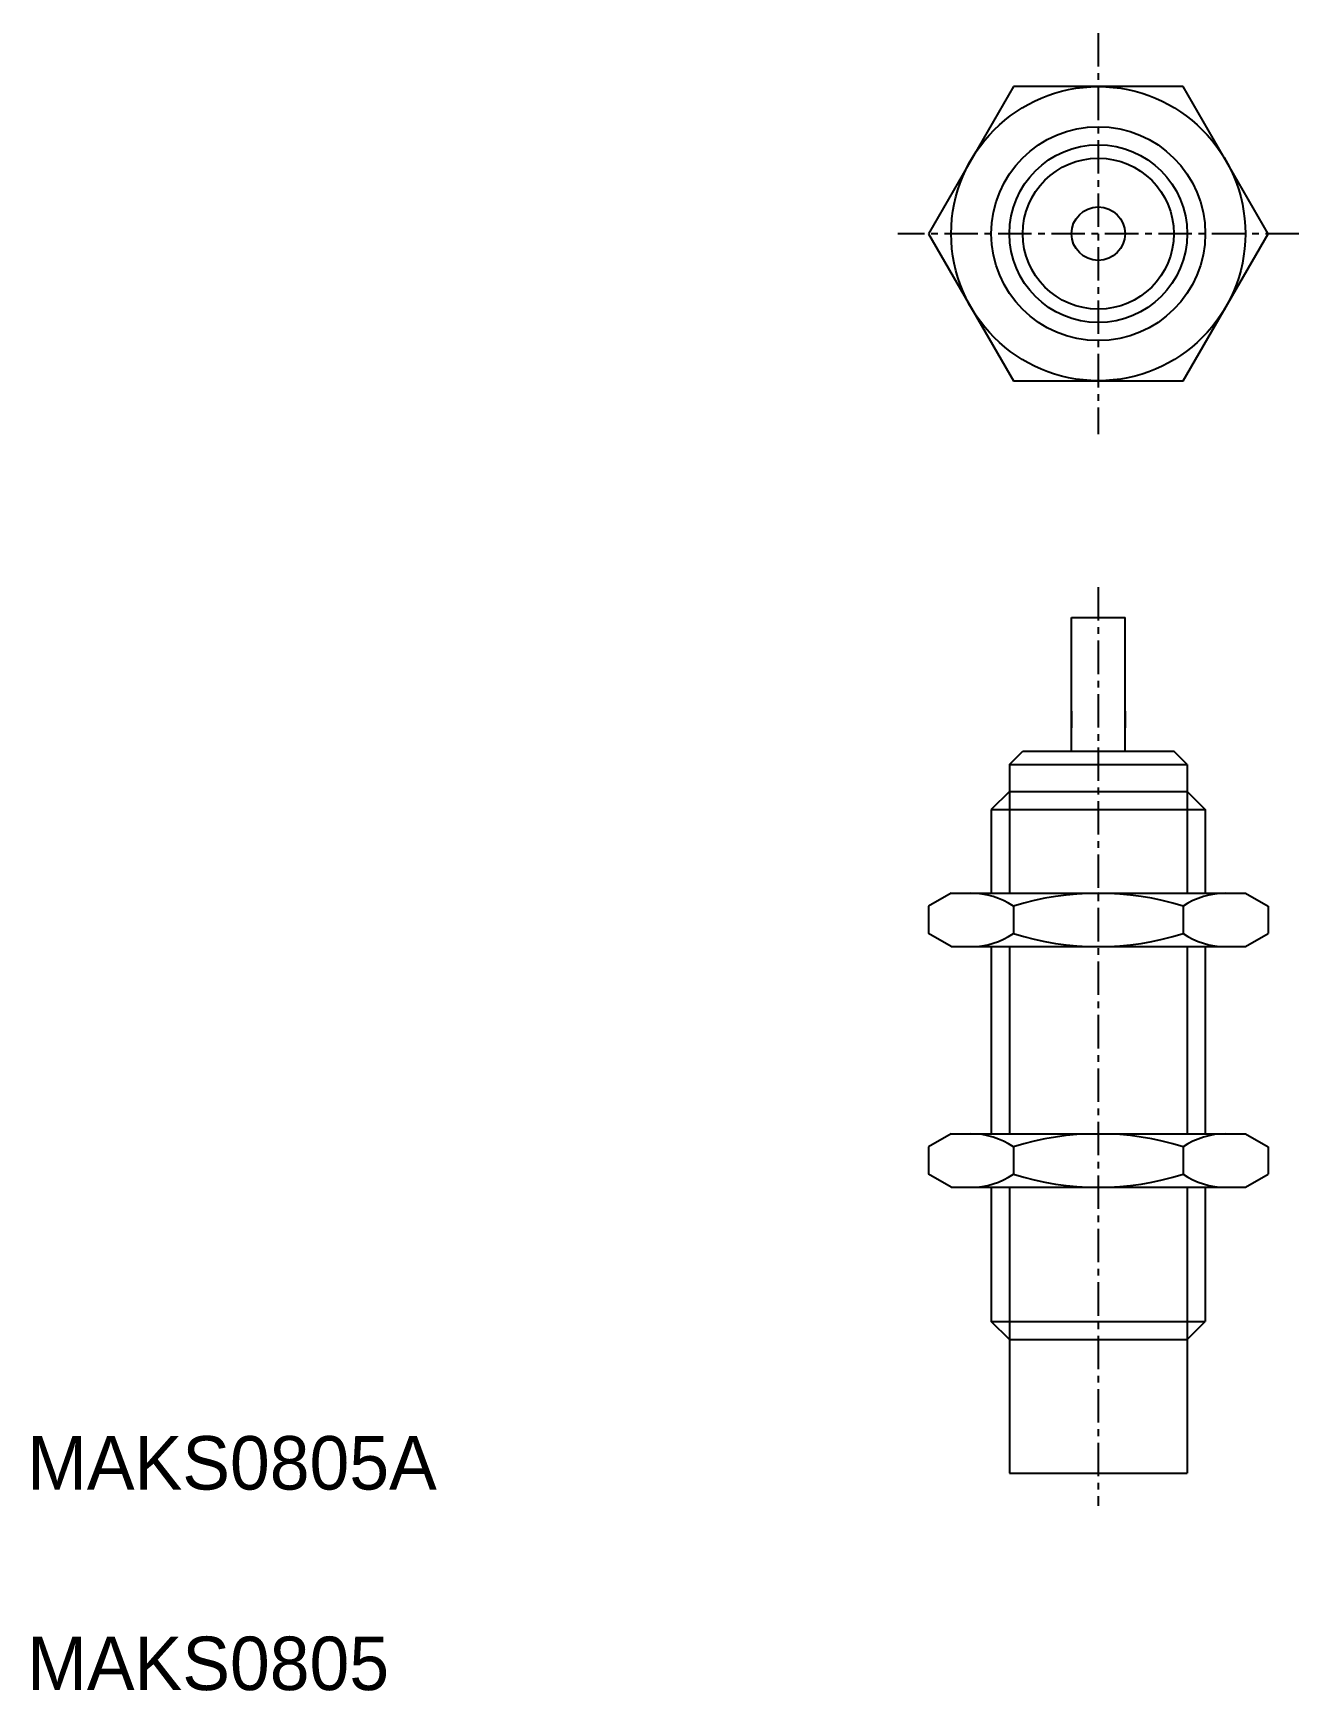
# Model space of a CAD drawing. Extents: x 5.2 to 52.5, y 5 to 67.
import ezdxf

# ---------------------------------------------------------------- set-up
doc = ezdxf.new("R2010")
doc.units = 0
doc.linetypes.add('CENTER', pattern=[2, 1.25, -0.25, 0.25, -0.25])
doc.layers.get('0').update_dxf_attribs({"linetype": 'CONTINUOUS'})
doc.layers.add('CENTER', color=1, linetype='CENTER')

msp = doc.modelspace()

# ---------------------------------------------------------------- linework, layer by layer
at = {"color": 7, "linetype": 'CONTINUOUS'}
for p, q in [((41.874, 64.974), (38.699, 59.474)), ((48.225, 64.974), (41.874, 64.974)), ((51.401, 59.474), (48.225, 64.974)), ((38.699, 59.474), (41.874, 53.974)), ((48.225, 53.974), (51.401, 59.474)), ((41.874, 53.974), (48.225, 53.974)), ((44.05, 40.115), (44.05, 45.115)), ((44.05, 45.115), (46.05, 45.115)), ((46.05, 40.115), (46.05, 45.115)), ((44.05, 41.615), (44.05, 40.99)), ((46.05, 41.615), (46.05, 40.99)), ((41.726, 39.615), (42.226, 40.115)), ((42.226, 40.115), (47.873, 40.115)), ((48.373, 39.615), (47.873, 40.115)), ((41.726, 39.615), (48.373, 39.615)), ((41.726, 39.615), (41.726, 38.615)), ((48.373, 39.615), (48.373, 38.615)), ((41.726, 38.615), (41.05, 37.939)), ((41.726, 38.615), (48.373, 38.615)), ((48.373, 38.615), (49.05, 37.939)), ((41.05, 37.939), (41.05, 34.806)), ((41.05, 37.939), (49.05, 37.939)), ((49.05, 37.939), (49.05, 34.806)), ((39.55, 34.806), (38.699, 34.315)), ((39.55, 34.806), (50.55, 34.806)), ((50.55, 34.806), (51.401, 34.315)), ((38.699, 34.315), (38.699, 33.297)), ((41.874, 34.315), (41.874, 33.297)), ((48.225, 34.315), (48.225, 33.297)), ((51.401, 34.315), (51.401, 33.297)), ((39.55, 32.806), (38.699, 33.297)), ((50.55, 32.806), (51.401, 33.297)), ((39.55, 32.806), (50.55, 32.806)), ((41.05, 32.806), (41.05, 25.806)), ((49.05, 32.806), (49.05, 25.806)), ((39.55, 25.806), (38.699, 25.315)), ((39.55, 25.806), (50.55, 25.806)), ((50.55, 25.806), (51.401, 25.315)), ((38.699, 25.315), (38.699, 24.297)), ((41.874, 25.315), (41.874, 24.297)), ((48.225, 25.315), (48.225, 24.297)), ((51.401, 25.315), (51.401, 24.297)), ((39.55, 23.806), (38.699, 24.297)), ((50.55, 23.806), (51.401, 24.297)), ((39.55, 23.806), (50.55, 23.806)), ((41.05, 23.806), (41.05, 18.792)), ((49.05, 23.806), (49.05, 18.792)), ((41.05, 18.792), (49.05, 18.792)), ((41.726, 18.115), (41.05, 18.792)), ((45.05, 18.715), (45.05, 18.715)), ((48.373, 18.115), (49.05, 18.792)), ((41.726, 18.115), (48.373, 18.115)), ((41.726, 18.115), (41.726, 13.115)), ((48.373, 18.115), (48.373, 13.115)), ((41.726, 13.115), (48.373, 13.115))]:
    msp.add_line(p, q, dxfattribs=at)
at = {"color": 3, "linetype": 'CONTINUOUS'}
for p, q in [((41.726, 38.615), (41.726, 34.806)), ((48.373, 38.615), (48.373, 34.806)), ((41.726, 32.806), (41.726, 25.806)), ((48.373, 32.806), (48.373, 25.806)), ((41.726, 23.806), (41.726, 18.115)), ((48.373, 23.806), (48.373, 18.115))]:
    msp.add_line(p, q, dxfattribs=at)
at = {"color": 7, "linetype": 'CONTINUOUS'}
for radius in [5.5, 4]:
    msp.add_circle((45.05, 59.474), radius, dxfattribs=at)
at = {"color": 3, "linetype": 'CONTINUOUS'}
msp.add_circle((45.05, 59.474), 3.324, dxfattribs=at)
for radius in [2.824, 1]:
    msp.add_circle((45.05, 59.474), radius)
at = {"color": 7, "linetype": 'CONTINUOUS'}
for centre, radius, start, end in [((40.287, 31.995), 2.811, 55.61575, 90), ((45.05, 24.297), 10.509, 72.41205, 107.58795), ((49.813, 31.995), 2.811, 90, 124.38425), ((40.287, 35.618), 2.811, 270, 304.38425), ((45.05, 43.315), 10.509, 252.41205, 287.58795), ((49.813, 35.618), 2.811, 235.61575, 270), ((40.287, 22.995), 2.811, 55.61575, 90), ((45.05, 15.297), 10.509, 72.41205, 107.58795), ((49.813, 22.995), 2.811, 90, 124.38425), ((40.287, 26.618), 2.811, 270, 304.38425), ((45.05, 34.315), 10.509, 252.41205, 287.58795), ((49.813, 26.618), 2.811, 235.61575, 270)]:
    msp.add_arc(centre, radius, start, end, dxfattribs=at)
at = {"layer": 'CENTER', "color": 1, "linetype": 'CENTER'}
for p, q in [((45.05, 66.974), (45.05, 51.974)), ((52.55, 59.474), (37.55, 59.474)), ((45.05, 46.253), (45.05, 11.897))]:
    msp.add_line(p, q, dxfattribs=at)

# ---------------------------------------------------------------- texts
at = {"color": 7, "linetype": 'CONTINUOUS'}
for s, p in [('MAKS0805A', (5, 12.5)), ('MAKS0805', (5, 5))]:
    msp.add_text(s, height=2, dxfattribs=at).set_placement(p)

doc.saveas('drawing.dxf')
